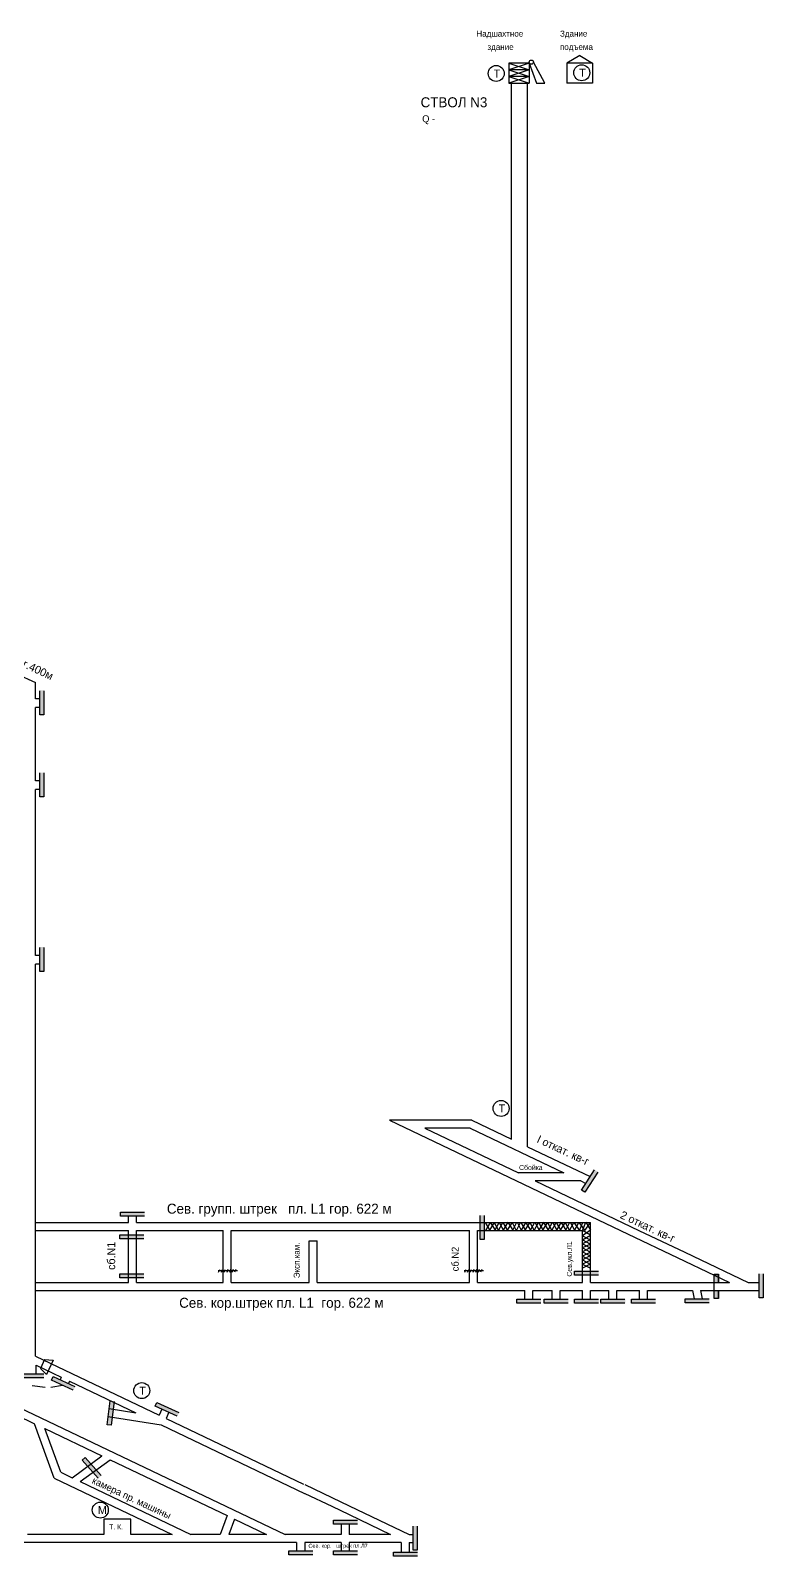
# Model space of a CAD drawing. Header units: millimetres. Extents: x -1214 to 307, y -485 to 466.
# Drawn here: x -59 to 307, y -441 to 322 of the extents above; entities that cross this region are included whole.
import ezdxf

# ---------------------------------------------------------------- set-up
doc = ezdxf.new("R2010")
doc.units = ezdxf.units.MM
for name, color, linetype in [('Двери', 7, 'Continuous'), ('Перемычки', 7, 'Continuous'), ('Телефоны', 7, 'Continuous')]:
    doc.layers.add(name, color=color, linetype=linetype)

msp = doc.modelspace()

# ---------------------------------------------------------------- hatches: boundary and pattern name
at = {"layer": 'Двери'}
h = msp.add_hatch(color=256, dxfattribs=at)
h.paths.add_polyline_path([(284.72, -303.69), (284.72, -299.59), (282.52, -299.59), (282.52, -303.69), (282.62, -303.69), (282.62, -299.69), (284.62, -299.69), (284.62, -303.69)])
h.paths.add_polyline_path([(282.62, -307.69), (282.62, -303.69), (282.52, -303.69), (282.52, -307.69)])
h.paths.add_polyline_path([(284.72, -311.79), (284.72, -307.69), (284.62, -307.69), (284.62, -311.69), (282.62, -311.69), (282.62, -307.69), (282.52, -307.69), (282.52, -311.79)])
h = msp.add_hatch(color=3, dxfattribs=at)
h.paths.add_polyline_path([(284.62, -299.69), (282.62, -299.69), (282.62, -303.69), (284.62, -303.69)])
h.paths.add_polyline_path([(282.62, -311.69), (284.62, -311.69), (284.62, -307.69), (282.62, -307.69)])
at = {"layer": 'Перемычки'}
h = msp.add_hatch(color=256, dxfattribs=at)
h.paths.add_polyline_path([(-52.55, -19.98), (-52.55, -15.88), (-52.65, -15.88), (-52.65, -19.88), (-54.65, -19.88), (-54.65, -15.88), (-54.75, -15.88), (-54.75, -19.98)])
h.paths.add_polyline_path([(-52.65, -15.88), (-52.55, -15.88), (-52.55, -7.78), (-54.75, -7.78), (-54.75, -15.88), (-54.65, -15.88), (-54.65, -7.88), (-52.65, -7.88)])
h = msp.add_hatch(color=3, dxfattribs=at)
h.paths.add_polyline_path([(-54.65, -19.88), (-52.65, -19.88), (-52.65, -15.88), (-54.65, -15.88)])
h.paths.add_polyline_path([(-52.65, -11.88), (-54.65, -11.88), (-54.65, -15.88), (-52.65, -15.88)])
h.paths.add_polyline_path([(-52.65, -11.88), (-52.65, -7.88), (-54.65, -7.88), (-54.65, -11.88)])
h = msp.add_hatch(color=256, dxfattribs=at)
h.paths.add_polyline_path([(-52.55, -61.06), (-52.55, -56.96), (-52.65, -56.96), (-52.65, -60.96), (-54.65, -60.96), (-54.65, -56.96), (-54.75, -56.96), (-54.75, -61.06)])
h.paths.add_polyline_path([(-52.65, -56.96), (-52.55, -56.96), (-52.55, -48.86), (-54.75, -48.86), (-54.75, -56.96), (-54.65, -56.96), (-54.65, -48.96), (-52.65, -48.96)])
h = msp.add_hatch(color=3, dxfattribs=at)
h.paths.add_polyline_path([(-54.65, -60.96), (-52.65, -60.96), (-52.65, -56.96), (-54.65, -56.96)])
h.paths.add_polyline_path([(-52.65, -52.96), (-54.65, -52.96), (-54.65, -56.96), (-52.65, -56.96)])
h.paths.add_polyline_path([(-52.65, -52.96), (-52.65, -48.96), (-54.65, -48.96), (-54.65, -52.96)])
h = msp.add_hatch(color=256, dxfattribs=at)
h.paths.add_polyline_path([(-52.55, -148.28), (-52.55, -144.18), (-52.65, -144.18), (-52.65, -148.18), (-54.65, -148.18), (-54.65, -144.18), (-54.75, -144.18), (-54.75, -148.28)])
h.paths.add_polyline_path([(-52.65, -144.18), (-52.55, -144.18), (-52.55, -136.08), (-54.75, -136.08), (-54.75, -144.18), (-54.65, -144.18), (-54.65, -136.18), (-52.65, -136.18)])
h = msp.add_hatch(color=3, dxfattribs=at)
h.paths.add_polyline_path([(-54.65, -148.18), (-52.65, -148.18), (-52.65, -144.18), (-54.65, -144.18)])
h.paths.add_polyline_path([(-52.65, -140.18), (-54.65, -140.18), (-54.65, -144.18), (-52.65, -144.18)])
h.paths.add_polyline_path([(-52.65, -140.18), (-52.65, -136.18), (-54.65, -136.18), (-54.65, -140.18)])
h = msp.add_hatch(color=256, dxfattribs=at)
h.paths.add_polyline_path([(217.95, -258.74), (220.17, -255.29), (220.08, -255.23), (217.92, -258.6), (216.24, -257.52), (218.4, -254.15), (218.31, -254.1), (216.1, -257.55)])
h.paths.add_polyline_path([(220.08, -255.23), (220.17, -255.29), (224.53, -248.47), (222.68, -247.28), (218.31, -254.1), (218.4, -254.15), (222.71, -247.42), (224.4, -248.5)])
h = msp.add_hatch(color=3, dxfattribs=at)
h.paths.add_polyline_path([(216.24, -257.52), (217.92, -258.6), (220.08, -255.23), (218.4, -254.15)])
h.paths.add_polyline_path([(222.24, -251.86), (220.55, -250.79), (218.4, -254.15), (220.08, -255.23)])
h.paths.add_polyline_path([(222.24, -251.86), (224.4, -248.5), (222.71, -247.42), (220.55, -250.79)])
h = msp.add_hatch(color=256, dxfattribs=at)
h.paths.add_polyline_path([(-14.39, -270.72), (-10.29, -270.73), (-10.29, -270.63), (-14.29, -270.62), (-14.29, -268.62), (-10.29, -268.63), (-10.29, -268.53), (-14.39, -268.52)])
h.paths.add_polyline_path([(-10.29, -270.63), (-10.29, -270.73), (-2.19, -270.74), (-2.19, -268.54), (-10.29, -268.53), (-10.29, -268.63), (-2.29, -268.64), (-2.29, -270.64)])
h = msp.add_hatch(color=3, dxfattribs=at)
h.paths.add_polyline_path([(-14.29, -268.62), (-14.29, -270.62), (-10.29, -270.63), (-10.29, -268.63)])
h.paths.add_polyline_path([(-6.29, -270.63), (-6.29, -268.63), (-10.29, -268.63), (-10.29, -270.63)])
h.paths.add_polyline_path([(-6.29, -270.63), (-2.29, -270.64), (-2.29, -268.64), (-6.29, -268.63)])
h = msp.add_hatch(color=256, dxfattribs=at)
h.paths.add_polyline_path([(167.69, -282.32), (167.69, -278.22), (167.59, -278.22), (167.59, -282.22), (165.59, -282.22), (165.59, -278.22), (165.49, -278.22), (165.49, -282.32)])
h.paths.add_polyline_path([(167.59, -278.22), (167.69, -278.22), (167.69, -270.12), (165.49, -270.12), (165.49, -278.22), (165.59, -278.22), (165.59, -270.22), (167.59, -270.22)])
h = msp.add_hatch(color=3, dxfattribs=at)
h.paths.add_polyline_path([(165.59, -282.22), (167.59, -282.22), (167.59, -278.22), (165.59, -278.22)])
h.paths.add_polyline_path([(167.59, -274.22), (165.59, -274.22), (165.59, -278.22), (167.59, -278.22)])
h.paths.add_polyline_path([(167.59, -274.22), (167.59, -270.22), (165.59, -270.22), (165.59, -274.22)])
h = msp.add_hatch(color=256, dxfattribs=at)
h.paths.add_polyline_path([(-14.66, -282.05), (-10.56, -282.05), (-10.56, -281.95), (-14.56, -281.95), (-14.56, -279.95), (-10.56, -279.95), (-10.56, -279.85), (-14.66, -279.85)])
h.paths.add_polyline_path([(-10.56, -281.95), (-10.56, -282.05), (-2.46, -282.05), (-2.46, -279.85), (-10.56, -279.85), (-10.56, -279.95), (-2.56, -279.95), (-2.56, -281.95)])
h = msp.add_hatch(color=3, dxfattribs=at)
h.paths.add_polyline_path([(-14.56, -279.95), (-14.56, -281.95), (-10.56, -281.95), (-10.56, -279.95)])
h.paths.add_polyline_path([(-6.56, -281.95), (-6.56, -279.95), (-10.56, -279.95), (-10.56, -281.95)])
h.paths.add_polyline_path([(-6.56, -281.95), (-2.56, -281.95), (-2.56, -279.95), (-6.56, -279.95)])
h = msp.add_hatch(color=256, dxfattribs=at)
h.paths.add_polyline_path([(-14.66, -301.43), (-10.56, -301.43), (-10.56, -301.33), (-14.56, -301.33), (-14.56, -299.33), (-10.56, -299.33), (-10.56, -299.23), (-14.66, -299.23)])
h.paths.add_polyline_path([(-10.56, -301.33), (-10.56, -301.43), (-2.46, -301.43), (-2.46, -299.23), (-10.56, -299.23), (-10.56, -299.33), (-2.56, -299.33), (-2.56, -301.33)])
h = msp.add_hatch(color=3, dxfattribs=at)
h.paths.add_polyline_path([(-14.56, -299.33), (-14.56, -301.33), (-10.56, -301.33), (-10.56, -299.33)])
h.paths.add_polyline_path([(-6.56, -301.33), (-6.56, -299.33), (-10.56, -299.33), (-10.56, -301.33)])
h.paths.add_polyline_path([(-6.56, -301.33), (-2.56, -301.33), (-2.56, -299.33), (-6.56, -299.33)])
h = msp.add_hatch(color=256, dxfattribs=at)
h.paths.add_polyline_path([(212.65, -300.1), (216.75, -300.1), (216.75, -300), (212.75, -300), (212.75, -298), (216.75, -298), (216.75, -297.9), (212.65, -297.9)])
h.paths.add_polyline_path([(216.75, -300), (216.75, -300.1), (224.85, -300.1), (224.85, -297.9), (216.75, -297.9), (216.75, -298), (224.75, -298), (224.75, -300)])
h = msp.add_hatch(color=3, dxfattribs=at)
h.paths.add_polyline_path([(212.75, -298), (212.75, -300), (216.75, -300), (216.75, -298)])
h.paths.add_polyline_path([(220.75, -300), (220.75, -298), (216.75, -298), (216.75, -300)])
h.paths.add_polyline_path([(220.75, -300), (224.75, -300), (224.75, -298), (220.75, -298)])
h = msp.add_hatch(color=256, dxfattribs=at)
h.paths.add_polyline_path([(307.26, -311.56), (307.26, -307.46), (307.16, -307.46), (307.16, -311.46), (305.16, -311.46), (305.16, -307.46), (305.06, -307.46), (305.06, -311.56)])
h.paths.add_polyline_path([(307.16, -307.46), (307.26, -307.46), (307.26, -299.36), (305.06, -299.36), (305.06, -307.46), (305.16, -307.46), (305.16, -299.46), (307.16, -299.46)])
h = msp.add_hatch(color=3, dxfattribs=at)
h.paths.add_polyline_path([(305.16, -311.46), (307.16, -311.46), (307.16, -307.46), (305.16, -307.46)])
h.paths.add_polyline_path([(307.16, -303.46), (305.16, -303.46), (305.16, -307.46), (307.16, -307.46)])
h.paths.add_polyline_path([(307.16, -303.46), (307.16, -299.46), (305.16, -299.46), (305.16, -303.46)])
h = msp.add_hatch(color=256, dxfattribs=at)
h.paths.add_polyline_path([(183.86, -314.2), (187.96, -314.2), (187.96, -314.1), (183.96, -314.1), (183.96, -312.1), (187.96, -312.1), (187.96, -312), (183.86, -312)])
h.paths.add_polyline_path([(187.96, -314.1), (187.96, -314.2), (196.06, -314.2), (196.06, -312), (187.96, -312), (187.96, -312.1), (195.96, -312.1), (195.96, -314.1)])
h = msp.add_hatch(color=3, dxfattribs=at)
h.paths.add_polyline_path([(183.96, -312.1), (183.96, -314.1), (187.96, -314.1), (187.96, -312.1)])
h.paths.add_polyline_path([(191.96, -314.1), (191.96, -312.1), (187.96, -312.1), (187.96, -314.1)])
h.paths.add_polyline_path([(191.96, -314.1), (195.96, -314.1), (195.96, -312.1), (191.96, -312.1)])
h = msp.add_hatch(color=256, dxfattribs=at)
h.paths.add_polyline_path([(197.55, -314.2), (201.65, -314.2), (201.65, -314.1), (197.65, -314.1), (197.65, -312.1), (201.65, -312.1), (201.65, -312), (197.55, -312)])
h.paths.add_polyline_path([(201.65, -314.1), (201.65, -314.2), (209.75, -314.2), (209.75, -312), (201.65, -312), (201.65, -312.1), (209.65, -312.1), (209.65, -314.1)])
h = msp.add_hatch(color=3, dxfattribs=at)
h.paths.add_polyline_path([(197.65, -312.1), (197.65, -314.1), (201.65, -314.1), (201.65, -312.1)])
h.paths.add_polyline_path([(205.65, -314.1), (205.65, -312.1), (201.65, -312.1), (201.65, -314.1)])
h.paths.add_polyline_path([(205.65, -314.1), (209.65, -314.1), (209.65, -312.1), (205.65, -312.1)])
h = msp.add_hatch(color=256, dxfattribs=at)
h.paths.add_polyline_path([(212.65, -314.2), (216.75, -314.2), (216.75, -314.1), (212.75, -314.1), (212.75, -312.1), (216.75, -312.1), (216.75, -312), (212.65, -312)])
h.paths.add_polyline_path([(216.75, -314.1), (216.75, -314.2), (224.85, -314.2), (224.85, -312), (216.75, -312), (216.75, -312.1), (224.75, -312.1), (224.75, -314.1)])
h = msp.add_hatch(color=3, dxfattribs=at)
h.paths.add_polyline_path([(212.75, -312.1), (212.75, -314.1), (216.75, -314.1), (216.75, -312.1)])
h.paths.add_polyline_path([(220.75, -314.1), (220.75, -312.1), (216.75, -312.1), (216.75, -314.1)])
h.paths.add_polyline_path([(220.75, -314.1), (224.75, -314.1), (224.75, -312.1), (220.75, -312.1)])
h = msp.add_hatch(color=256, dxfattribs=at)
h.paths.add_polyline_path([(225.91, -314.2), (230.01, -314.2), (230.01, -314.1), (226.01, -314.1), (226.01, -312.1), (230.01, -312.1), (230.01, -312), (225.91, -312)])
h.paths.add_polyline_path([(230.01, -314.1), (230.01, -314.2), (238.11, -314.2), (238.11, -312), (230.01, -312), (230.01, -312.1), (238.01, -312.1), (238.01, -314.1)])
h = msp.add_hatch(color=3, dxfattribs=at)
h.paths.add_polyline_path([(226.01, -312.1), (226.01, -314.1), (230.01, -314.1), (230.01, -312.1)])
h.paths.add_polyline_path([(234.01, -314.1), (234.01, -312.1), (230.01, -312.1), (230.01, -314.1)])
h.paths.add_polyline_path([(234.01, -314.1), (238.01, -314.1), (238.01, -312.1), (234.01, -312.1)])
h = msp.add_hatch(color=256, dxfattribs=at)
h.paths.add_polyline_path([(241.13, -314.2), (245.23, -314.2), (245.23, -314.1), (241.23, -314.1), (241.23, -312.1), (245.23, -312.1), (245.23, -312), (241.13, -312)])
h.paths.add_polyline_path([(245.23, -314.1), (245.23, -314.2), (253.33, -314.2), (253.33, -312), (245.23, -312), (245.23, -312.1), (253.23, -312.1), (253.23, -314.1)])
h = msp.add_hatch(color=3, dxfattribs=at)
h.paths.add_polyline_path([(241.23, -312.1), (241.23, -314.1), (245.23, -314.1), (245.23, -312.1)])
h.paths.add_polyline_path([(249.23, -314.1), (249.23, -312.1), (245.23, -312.1), (245.23, -314.1)])
h.paths.add_polyline_path([(249.23, -314.1), (253.23, -314.1), (253.23, -312.1), (249.23, -312.1)])
h = msp.add_hatch(color=256, dxfattribs=at)
h.paths.add_polyline_path([(267.96, -314.03), (272.06, -314.03), (272.06, -313.93), (268.06, -313.93), (268.06, -311.93), (272.06, -311.93), (272.06, -311.83), (267.96, -311.83)])
h.paths.add_polyline_path([(272.06, -313.93), (272.06, -314.03), (280.16, -314.03), (280.16, -311.83), (272.06, -311.83), (272.06, -311.93), (280.06, -311.93), (280.06, -313.93)])
h = msp.add_hatch(color=3, dxfattribs=at)
h.paths.add_polyline_path([(268.06, -311.93), (268.06, -313.93), (272.06, -313.93), (272.06, -311.93)])
h.paths.add_polyline_path([(276.06, -313.93), (276.06, -311.93), (272.06, -311.93), (272.06, -313.93)])
h.paths.add_polyline_path([(276.06, -313.93), (280.06, -313.93), (280.06, -311.93), (276.06, -311.93)])
h = msp.add_hatch(color=256, dxfattribs=at)
h.paths.add_polyline_path([(-64.63, -351.47), (-60.53, -351.47), (-60.53, -351.37), (-64.53, -351.37), (-64.53, -349.37), (-60.53, -349.37), (-60.53, -349.27), (-64.63, -349.27)])
h.paths.add_polyline_path([(-60.53, -351.37), (-60.53, -351.47), (-52.43, -351.47), (-52.43, -349.27), (-60.53, -349.27), (-60.53, -349.37), (-52.53, -349.37), (-52.53, -351.37)])
h = msp.add_hatch(color=3, dxfattribs=at)
h.paths.add_polyline_path([(-64.53, -349.37), (-64.53, -351.37), (-60.53, -351.37), (-60.53, -349.37)])
h.paths.add_polyline_path([(-56.53, -351.37), (-56.53, -349.37), (-60.53, -349.37), (-60.53, -351.37)])
h.paths.add_polyline_path([(-56.53, -351.37), (-52.53, -351.37), (-52.53, -349.37), (-56.53, -349.37)])
h = msp.add_hatch(color=256, dxfattribs=at)
h.paths.add_polyline_path([(-48.88, -352.52), (-45.17, -354.27), (-45.13, -354.18), (-48.75, -352.48), (-47.9, -350.67), (-44.28, -352.37), (-44.24, -352.28), (-47.94, -350.53)])
h.paths.add_polyline_path([(-45.13, -354.18), (-45.17, -354.27), (-37.85, -357.72), (-36.91, -355.73), (-44.24, -352.28), (-44.28, -352.37), (-37.04, -355.78), (-37.89, -357.59)])
h = msp.add_hatch(color=3, dxfattribs=at)
h.paths.add_polyline_path([(-47.9, -350.67), (-48.75, -352.48), (-45.13, -354.18), (-44.28, -352.37)])
h.paths.add_polyline_path([(-41.51, -355.89), (-40.66, -354.08), (-44.28, -352.37), (-45.13, -354.18)])
h.paths.add_polyline_path([(-41.51, -355.89), (-37.89, -357.59), (-37.04, -355.78), (-40.66, -354.08)])
h = msp.add_hatch(color=256, dxfattribs=at)
h.paths.add_polyline_path([(-18.83, -375.19), (-18.31, -371.12), (-18.41, -371.11), (-18.92, -375.07), (-20.9, -374.82), (-20.4, -370.85), (-20.5, -370.84), (-21.02, -374.91)])
h.paths.add_polyline_path([(-18.41, -371.11), (-18.31, -371.12), (-17.29, -363.09), (-19.47, -362.81), (-20.5, -370.84), (-20.4, -370.85), (-19.38, -362.92), (-17.4, -363.17)])
h = msp.add_hatch(color=3, dxfattribs=at)
h.paths.add_polyline_path([(-20.9, -374.82), (-18.92, -375.07), (-18.41, -371.11), (-20.4, -370.85)])
h.paths.add_polyline_path([(-17.91, -367.14), (-19.89, -366.89), (-20.4, -370.85), (-18.41, -371.11)])
h.paths.add_polyline_path([(-17.91, -367.14), (-17.4, -363.17), (-19.38, -362.92), (-19.89, -366.89)])
h = msp.add_hatch(color=256, dxfattribs=at)
h.paths.add_polyline_path([(3.03, -365.59), (6.76, -367.28), (6.8, -367.19), (3.16, -365.54), (3.98, -363.72), (7.63, -365.37), (7.67, -365.27), (3.93, -363.59)])
h.paths.add_polyline_path([(6.8, -367.19), (6.76, -367.28), (14.14, -370.62), (15.05, -368.61), (7.67, -365.27), (7.63, -365.37), (14.92, -368.66), (14.09, -370.48)])
h = msp.add_hatch(color=3, dxfattribs=at)
h.paths.add_polyline_path([(3.98, -363.72), (3.16, -365.54), (6.8, -367.19), (7.63, -365.37)])
h.paths.add_polyline_path([(10.45, -368.84), (11.27, -367.01), (7.63, -365.37), (6.8, -367.19)])
h.paths.add_polyline_path([(10.45, -368.84), (14.09, -370.48), (14.92, -368.66), (11.27, -367.01)])
h = msp.add_hatch(color=256, dxfattribs=at)
h.paths.add_polyline_path([(-33.49, -392.53), (-30.78, -395.61), (-30.71, -395.54), (-33.35, -392.54), (-31.85, -391.22), (-29.2, -394.22), (-29.13, -394.15), (-31.84, -391.08)])
h.paths.add_polyline_path([(-30.71, -395.54), (-30.78, -395.61), (-25.43, -401.69), (-23.78, -400.23), (-29.13, -394.15), (-29.2, -394.22), (-23.92, -400.22), (-25.42, -401.55)])
h = msp.add_hatch(color=3, dxfattribs=at)
h.paths.add_polyline_path([(-31.85, -391.22), (-33.35, -392.54), (-30.71, -395.54), (-29.2, -394.22)])
h.paths.add_polyline_path([(-28.06, -398.54), (-26.56, -397.22), (-29.2, -394.22), (-30.71, -395.54)])
h.paths.add_polyline_path([(-28.06, -398.54), (-25.42, -401.55), (-23.92, -400.22), (-26.56, -397.22)])
h = msp.add_hatch(color=256, dxfattribs=at)
h.paths.add_polyline_path([(92.08, -424.64), (96.18, -424.65), (96.18, -424.55), (92.18, -424.54), (92.18, -422.54), (96.18, -422.55), (96.18, -422.45), (92.08, -422.44)])
h.paths.add_polyline_path([(96.18, -424.55), (96.18, -424.65), (104.28, -424.66), (104.28, -422.46), (96.18, -422.45), (96.18, -422.55), (104.18, -422.56), (104.18, -424.56)])
h = msp.add_hatch(color=3, dxfattribs=at)
h.paths.add_polyline_path([(92.18, -422.54), (92.18, -424.54), (96.18, -424.55), (96.18, -422.55)])
h.paths.add_polyline_path([(100.18, -424.55), (100.18, -422.55), (96.18, -422.55), (96.18, -424.55)])
h.paths.add_polyline_path([(100.18, -424.55), (104.18, -424.56), (104.18, -422.56), (100.18, -422.55)])
h = msp.add_hatch(color=256, dxfattribs=at)
h.paths.add_polyline_path([(134.15, -437.68), (134.15, -433.58), (134.05, -433.58), (134.05, -437.58), (132.05, -437.58), (132.05, -433.58), (131.95, -433.58), (131.95, -437.68)])
h.paths.add_polyline_path([(134.05, -433.58), (134.15, -433.58), (134.15, -425.48), (131.95, -425.48), (131.95, -433.58), (132.05, -433.58), (132.05, -425.58), (134.05, -425.58)])
h = msp.add_hatch(color=3, dxfattribs=at)
h.paths.add_polyline_path([(132.05, -437.58), (134.05, -437.58), (134.05, -433.58), (132.05, -433.58)])
h.paths.add_polyline_path([(134.05, -429.58), (132.05, -429.58), (132.05, -433.58), (134.05, -433.58)])
h.paths.add_polyline_path([(134.05, -429.58), (134.05, -425.58), (132.05, -425.58), (132.05, -429.58)])
h = msp.add_hatch(color=256, dxfattribs=at)
h.paths.add_polyline_path([(69.77, -439.96), (73.87, -439.96), (73.87, -439.86), (69.87, -439.86), (69.87, -437.86), (73.87, -437.86), (73.87, -437.76), (69.77, -437.76)])
h.paths.add_polyline_path([(73.87, -439.86), (73.87, -439.96), (81.97, -439.97), (81.97, -437.77), (73.87, -437.76), (73.87, -437.86), (81.87, -437.87), (81.87, -439.87)])
h = msp.add_hatch(color=3, dxfattribs=at)
h.paths.add_polyline_path([(69.87, -437.86), (69.87, -439.86), (73.87, -439.86), (73.87, -437.86)])
h.paths.add_polyline_path([(77.87, -439.87), (77.87, -437.87), (73.87, -437.86), (73.87, -439.86)])
h.paths.add_polyline_path([(77.87, -439.87), (81.87, -439.87), (81.87, -437.87), (77.87, -437.87)])
h = msp.add_hatch(color=256, dxfattribs=at)
h.paths.add_polyline_path([(92.08, -439.96), (96.18, -439.96), (96.18, -439.86), (92.18, -439.86), (92.18, -437.86), (96.18, -437.86), (96.18, -437.76), (92.08, -437.76)])
h.paths.add_polyline_path([(96.18, -439.86), (96.18, -439.96), (104.28, -439.97), (104.28, -437.77), (96.18, -437.76), (96.18, -437.86), (104.18, -437.87), (104.18, -439.87)])
h = msp.add_hatch(color=3, dxfattribs=at)
h.paths.add_polyline_path([(92.18, -437.86), (92.18, -439.86), (96.18, -439.86), (96.18, -437.86)])
h.paths.add_polyline_path([(100.18, -439.87), (100.18, -437.87), (96.18, -437.86), (96.18, -439.86)])
h.paths.add_polyline_path([(100.18, -439.87), (104.18, -439.87), (104.18, -437.87), (100.18, -437.87)])
h = msp.add_hatch(color=256, dxfattribs=at)
h.paths.add_polyline_path([(122.08, -440.66), (126.18, -440.67), (126.18, -440.57), (122.18, -440.56), (122.18, -438.56), (126.18, -438.57), (126.18, -438.47), (122.08, -438.46)])
h.paths.add_polyline_path([(126.18, -440.57), (126.18, -440.67), (134.28, -440.68), (134.28, -438.48), (126.18, -438.47), (126.18, -438.57), (134.18, -438.58), (134.18, -440.58)])
h = msp.add_hatch(color=3, dxfattribs=at)
h.paths.add_polyline_path([(122.18, -438.56), (122.18, -440.56), (126.18, -440.57), (126.18, -438.57)])
h.paths.add_polyline_path([(130.18, -440.57), (130.18, -438.57), (126.18, -438.57), (126.18, -440.57)])
h.paths.add_polyline_path([(130.18, -440.57), (134.18, -440.58), (134.18, -438.58), (130.18, -438.57)])

# ---------------------------------------------------------------- linework, layer by layer
for p, q in [((190.16, 305.82), (179.9, 302.49)), ((179.9, 305.82), (190.16, 302.49)), ((190.16, 305.82), (179.9, 305.82)), ((179.9, 305.82), (179.9, 295.82)), ((190.16, 305.82), (193.71, 295.81)), ((190.16, 305.82), (190.16, 295.82)), ((197.88, 295.81), (192.19, 306.31)), ((215.38, 309.59), (208.88, 305.82)), ((221.73, 305.82), (208.88, 305.82)), ((208.88, 305.82), (208.88, 295.82)), ((215.38, 309.59), (221.73, 305.82)), ((221.73, 305.82), (221.73, 295.82)), ((179.9, 302.49), (190.16, 299.15)), ((190.16, 302.49), (179.9, 299.15)), ((190.16, 302.49), (179.9, 302.49)), ((190.16, 299.15), (179.9, 295.82)), ((179.9, 299.15), (190.16, 295.82)), ((190.16, 299.15), (179.9, 299.15)), ((179.9, 295.82), (190.16, 295.82)), ((179.9, 295.82), (179.9, 295.82)), ((181.33, -89.11), (181.33, 295.82)), ((189.33, -89.11), (189.33, 295.82)), ((193.71, 295.81), (197.88, 295.81)), ((221.73, 295.82), (208.88, 295.82)), ((208.88, 295.82), (208.88, 295.82)), ((-102.13, 16.89), (-56.81, -3.79)), ((-56.81, -11.94), (-56.81, -3.79)), ((-54.65, -11.94), (-56.81, -11.94)), ((-54.65, -16.21), (-56.81, -16.21)), ((-56.81, -53.02), (-56.81, -16.21)), ((-54.65, -53.02), (-56.81, -53.02)), ((-56.81, -71.98), (-56.81, -57.29)), ((-54.65, -57.29), (-56.81, -57.29)), ((-56.81, -140.24), (-56.81, -71.98)), ((181.33, -232.06), (181.33, -89.11)), ((189.33, -235.88), (189.33, -89.11)), ((-54.65, -140.24), (-56.81, -140.24)), ((-56.81, -340.5), (-56.81, -144.51)), ((-54.65, -144.51), (-56.81, -144.51)), ((120.19, -222.59), (235.71, -277.69)), ((161.48, -222.59), (120.19, -222.59)), ((137.87, -226.59), (184.76, -248.96)), ((160.57, -226.59), (137.87, -226.59)), ((160.57, -226.59), (207.46, -248.96)), ((161.48, -222.59), (181.33, -232.06)), ((189.33, -235.88), (220.56, -250.77)), ((192.36, -241.76), (207.46, -248.96)), ((207.46, -248.96), (184.76, -248.96)), ((215.85, -252.96), (193.15, -252.96)), ((193.15, -252.96), (245, -277.69)), ((215.85, -252.96), (218.39, -254.17)), ((-56.81, -273.69), (-10.26, -273.69)), ((-10.26, -273.69), (-10.26, -270.63)), ((-6.26, -273.69), (-6.26, -270.63)), ((-6.26, -273.69), (220.75, -273.69)), ((168.11, -273.69), (170.48, -277.69)), ((168.44, -277.65), (170.81, -273.66)), ((170.36, -277.5), (172.71, -273.79)), ((170.69, -273.85), (173.04, -277.55)), ((172.66, -273.69), (174.75, -277.69)), ((172.98, -277.66), (175.08, -273.66)), ((174.83, -277.69), (176.96, -273.7)), ((175.16, -273.66), (177.29, -277.65)), ((176.98, -273.72), (179.34, -277.71)), ((177.3, -277.63), (179.67, -273.64)), ((179.23, -277.52), (181.58, -273.82)), ((179.56, -273.83), (181.9, -277.54)), ((181.52, -273.71), (183.61, -277.71)), ((181.85, -277.64), (183.94, -273.64)), ((183.7, -277.71), (185.82, -273.73)), ((184.03, -273.64), (186.15, -277.63)), ((185.88, -273.74), (188.24, -277.73)), ((186.21, -277.63), (188.57, -273.63)), ((188.13, -277.54), (190.48, -273.84)), ((188.46, -273.82), (190.81, -277.53)), ((190.42, -273.73), (192.52, -277.73)), ((190.75, -277.63), (192.85, -273.64)), ((192.6, -277.73), (194.73, -273.75)), ((192.93, -273.64), (195.05, -277.62)), ((194.74, -273.76), (197.11, -277.76)), ((195.07, -277.61), (197.44, -273.61)), ((196.99, -277.57), (199.34, -273.86)), ((197.32, -273.8), (199.67, -277.51)), ((199.29, -273.76), (201.38, -277.76)), ((199.61, -277.61), (201.71, -273.62)), ((201.46, -277.76), (203.59, -273.77)), ((201.79, -273.62), (203.92, -277.6)), ((203.54, -273.78), (205.9, -277.77)), ((203.87, -277.6), (206.23, -273.6)), ((205.79, -277.58), (208.14, -273.88)), ((206.12, -273.8), (208.47, -277.5)), ((208.08, -273.77), (210.18, -277.77)), ((208.41, -277.61), (210.51, -273.61)), ((210.26, -277.77), (212.39, -273.79)), ((210.59, -273.61), (212.71, -277.59)), ((212.38, -273.79), (215.26, -277.69)), ((212.74, -277.65), (214.98, -273.73)), ((214.98, -273.73), (217.91, -277.73)), ((215.26, -277.69), (216.92, -273.72)), ((216.75, -277.69), (218.43, -273.64)), ((217.91, -277.73), (220.75, -273.69)), ((218.43, -273.64), (220.75, -277.52)), ((220.75, -303.69), (220.75, -273.69)), ((-56.81, -277.69), (-10.26, -277.69)), ((-10.27, -303.69), (-10.26, -277.69)), ((-6.27, -303.69), (-6.26, -277.69)), ((-6.27, -277.69), (-1.18, -277.69)), ((-6.26, -277.69), (14.58, -277.69)), ((-1.18, -277.69), (10.58, -277.69)), ((14.58, -277.69), (37.15, -277.69)), ((37.15, -303.69), (37.15, -277.69)), ((41.15, -277.69), (160.25, -277.69)), ((41.15, -303.69), (41.15, -277.69)), ((160.25, -303.69), (160.25, -277.69)), ((164.25, -303.69), (164.25, -277.69)), ((164.25, -277.69), (216.75, -277.69)), ((220.75, -277.52), (216.75, -280.31)), ((216.75, -303.69), (216.75, -277.69)), ((220.76, -280.11), (216.75, -277.69)), ((216.75, -280.31), (220.67, -282.38)), ((216.79, -282.41), (220.76, -280.11)), ((235.71, -277.69), (267.9, -293.04)), ((245, -277.69), (267.9, -288.61)), ((80.08, -303.69), (80.08, -282.84)), ((80.08, -282.84), (84.08, -282.84)), ((84.08, -303.69), (84.08, -282.84)), ((220.67, -282.38), (216.75, -284.36)), ((216.75, -284.36), (220.67, -286.42)), ((220.67, -286.42), (216.75, -288.4)), ((216.75, -288.4), (220.67, -290.47)), ((216.79, -282.41), (220.71, -284.48)), ((220.71, -284.48), (216.79, -286.46)), ((216.79, -286.46), (220.71, -288.52)), ((220.71, -288.52), (216.79, -290.5)), ((267.9, -288.61), (299.52, -303.69)), ((35.25, -297.34), (34.64, -298.73)), ((36.64, -297.34), (36.03, -298.73)), ((37.98, -297.36), (37.37, -298.75)), ((39.45, -297.29), (38.84, -298.68)), ((40.79, -297.3), (40.19, -298.7)), ((42.07, -297.26), (41.46, -298.66)), ((43.35, -297.19), (42.74, -298.59)), ((158.3, -297.34), (157.69, -298.73)), ((159.69, -297.34), (159.08, -298.73)), ((161.03, -297.36), (160.42, -298.75)), ((162.5, -297.29), (161.89, -298.68)), ((163.84, -297.3), (163.23, -298.7)), ((165.12, -297.26), (164.51, -298.66)), ((166.39, -297.19), (165.79, -298.59)), ((220.67, -290.47), (216.75, -292.45)), ((216.75, -292.45), (220.67, -294.51)), ((220.67, -294.51), (216.75, -296.49)), ((216.79, -290.5), (220.71, -292.57)), ((220.71, -292.57), (216.79, -294.55)), ((216.79, -294.55), (220.71, -296.61)), ((267.9, -293.04), (290.23, -303.69)), ((-56.81, -303.69), (-10.27, -303.69)), ((-6.27, -303.69), (10.58, -303.69)), ((-6.27, -303.69), (14.58, -303.69)), ((14.58, -303.69), (37.15, -303.69)), ((44.17, -297.88), (34.53, -297.88)), ((41.15, -303.69), (80.08, -303.69)), ((84.08, -303.69), (160.25, -303.69)), ((167.22, -297.88), (157.58, -297.88)), ((164.25, -303.69), (216.75, -303.69)), ((220.75, -303.69), (256.32, -303.69)), ((256.32, -303.69), (267.9, -303.69)), ((267.9, -303.69), (290.23, -303.69)), ((289.16, -303.69), (290.23, -303.69)), ((299.52, -303.69), (305.16, -303.69)), ((-56.81, -307.69), (14.58, -307.69)), ((14.58, -307.69), (41.15, -307.69)), ((41.15, -307.69), (180.33, -307.69)), ((180.33, -307.69), (187.96, -307.69)), ((187.96, -312.1), (187.96, -307.69)), ((191.96, -312.1), (191.96, -307.69)), ((191.96, -307.69), (201.65, -307.69)), ((201.65, -312.1), (201.65, -307.69)), ((205.65, -312.1), (205.65, -307.69)), ((205.65, -307.69), (216.75, -307.69)), ((216.75, -312.1), (216.75, -307.69)), ((220.75, -312.1), (220.75, -307.69)), ((220.75, -307.69), (230.01, -307.69)), ((230.01, -312.1), (230.01, -307.69)), ((234.01, -312.1), (234.01, -307.69)), ((234.01, -307.69), (245.21, -307.69)), ((245.21, -312.1), (245.21, -307.69)), ((249.21, -312.1), (249.21, -307.69)), ((249.21, -307.69), (255.92, -307.69)), ((253.03, -307.69), (267.9, -307.69)), ((267.9, -307.69), (269.89, -307.69)), ((269.89, -307.69), (271.71, -307.69)), ((271.71, -307.69), (272.54, -311.93)), ((275.78, -307.69), (276.62, -311.93)), ((275.78, -307.69), (283.78, -307.69)), ((283.78, -307.69), (305.16, -307.69)), ((-56.81, -340.5), (5.05, -370)), ((-56.49, -349.37), (-56.49, -345.08)), ((-56.49, -345.08), (-43.87, -351.1)), ((-58.4, -355.19), (-51.88, -356.01)), ((-49.02, -356.01), (-43.32, -355.03)), ((-43.87, -351.1), (-44.44, -352.3)), ((-39.77, -353.05), (-40.33, -354.23)), ((-39.77, -353.05), (-6.65, -368.85)), ((-72.61, -362.53), (68.06, -429.62)), ((-66.41, -369.92), (-57.19, -374.32)), ((-20.38, -370.74), (6.01, -374.89)), ((-19.87, -366.77), (-6.65, -368.85)), ((6.47, -367.04), (5.05, -370)), ((9.95, -368.61), (8.5, -371.64)), ((8.5, -371.64), (77.26, -404.54)), ((-47.34, -401.5), (-57.19, -374.32)), ((-44.14, -398.59), (-52.04, -376.77)), ((-52.04, -376.77), (-23.51, -390.38)), ((6.01, -374.89), (77.81, -409.13)), ((-38.48, -401.29), (-23.51, -390.38)), ((-34.38, -403.25), (-19.4, -392.34)), ((-19.4, -392.34), (39.15, -420.26)), ((-47.34, -401.5), (11.63, -429.62)), ((-44.14, -398.59), (-38.48, -401.29)), ((-34.38, -403.25), (20.92, -429.62)), ((77.97, -404.78), (91.4, -411.18)), ((77.97, -409.21), (91.4, -415.61)), ((91.4, -411.18), (100.06, -415.31)), ((91.4, -415.61), (100.06, -419.74)), ((100.06, -415.31), (130.06, -429.62)), ((-9.1, -422.01), (-22.67, -422.01)), ((-22.67, -422.01), (-22.67, -429.62)), ((-9.1, -429.62), (-9.1, -422.01)), ((39.15, -420.26), (35.56, -429.62)), ((42.78, -421.99), (39.84, -429.62)), ((42.78, -421.99), (58.77, -429.62)), ((96.06, -424.55), (96.06, -429.62)), ((100.06, -419.74), (120.77, -429.62)), ((100.06, -424.55), (100.06, -429.62)), ((73.81, -433.62), (-101.05, -433.62)), ((-22.67, -429.62), (-60.7, -429.62)), ((11.63, -429.62), (-9.1, -429.62)), ((35.56, -429.62), (20.92, -429.62)), ((58.77, -429.62), (39.84, -429.62)), ((77.94, -429.62), (68.06, -429.62)), ((73.81, -433.62), (73.81, -437.8)), ((87.26, -429.62), (77.97, -429.62)), ((85.23, -433.62), (77.97, -433.62)), ((77.97, -433.62), (77.97, -437.85)), ((96.06, -433.62), (85.23, -433.62)), ((96.06, -429.62), (87.26, -429.62)), ((96.06, -433.62), (96.06, -437.86)), ((120.77, -429.62), (100.06, -429.62)), ((126.06, -433.62), (100.06, -433.62)), ((100.06, -433.62), (100.06, -437.87)), ((126.06, -433.62), (126.06, -438.57)), ((130.06, -429.62), (132.06, -429.62)), ((130.06, -433.7), (132.06, -433.7)), ((130.06, -433.7), (130.06, -438.57))]:
    msp.add_line(p, q)
for points in [[(-52.19, -342.17), (-47.85, -342.55), (-51.3, -349.77), (-54.32, -346.64)], [(-52.19, -342.17), (-54.32, -346.64)]]:
    msp.add_lwpolyline(points)
msp.add_circle((191.15, 306.34), 1.04)
at = {"layer": 'Двери'}
for points in [[(284.72, -307.69), (284.72, -311.79), (282.52, -311.79), (282.52, -299.59), (284.72, -299.59), (284.72, -303.69)], [(284.62, -307.69), (284.62, -311.69), (282.62, -311.69), (282.62, -299.69), (284.62, -299.69), (284.62, -303.69)]]:
    msp.add_lwpolyline(points, dxfattribs=at)
at = {"layer": 'Перемычки'}
for points in [[(-52.65, -7.88), (-52.65, -19.88), (-54.65, -19.88), (-54.65, -7.88)], [(-52.65, -48.96), (-52.65, -60.96), (-54.65, -60.96), (-54.65, -48.96)], [(-52.65, -136.18), (-52.65, -148.18), (-54.65, -148.18), (-54.65, -136.18)], [(224.4, -248.5), (217.92, -258.6), (216.24, -257.52), (222.71, -247.42)], [(-2.29, -270.64), (-14.29, -270.62), (-14.29, -268.62), (-2.29, -268.64)], [(167.59, -270.22), (167.59, -282.22), (165.59, -282.22), (165.59, -270.22)], [(-2.56, -281.95), (-14.56, -281.95), (-14.56, -279.95), (-2.56, -279.95)], [(-2.56, -301.33), (-14.56, -301.33), (-14.56, -299.33), (-2.56, -299.33)], [(224.75, -300), (212.75, -300), (212.75, -298), (224.75, -298)], [(307.16, -299.46), (307.16, -311.46), (305.16, -311.46), (305.16, -299.46)], [(195.96, -314.1), (183.96, -314.1), (183.96, -312.1), (195.96, -312.1)], [(209.65, -314.1), (197.65, -314.1), (197.65, -312.1), (209.65, -312.1)], [(224.75, -314.1), (212.75, -314.1), (212.75, -312.1), (224.75, -312.1)], [(238.01, -314.1), (226.01, -314.1), (226.01, -312.1), (238.01, -312.1)], [(253.23, -314.1), (241.23, -314.1), (241.23, -312.1), (253.23, -312.1)], [(280.06, -313.93), (268.06, -313.93), (268.06, -311.93), (280.06, -311.93)], [(-52.53, -351.37), (-64.53, -351.37), (-64.53, -349.37), (-52.53, -349.37)], [(-37.89, -357.59), (-48.75, -352.48), (-47.9, -350.67), (-37.04, -355.78)], [(-17.4, -363.17), (-18.92, -375.07), (-20.9, -374.82), (-19.38, -362.92)], [(14.09, -370.48), (3.16, -365.54), (3.98, -363.72), (14.92, -368.66)], [(-25.42, -401.55), (-33.35, -392.54), (-31.85, -391.22), (-23.92, -400.22)], [(104.18, -424.56), (92.18, -424.54), (92.18, -422.54), (104.18, -422.56)], [(134.05, -425.58), (134.05, -437.58), (132.05, -437.58), (132.05, -425.58)], [(81.87, -439.87), (69.87, -439.86), (69.87, -437.86), (81.87, -437.87)], [(104.18, -439.87), (92.18, -439.86), (92.18, -437.86), (104.18, -437.87)], [(134.18, -440.58), (122.18, -440.56), (122.18, -438.56), (134.18, -438.58)]]:
    msp.add_lwpolyline(points, dxfattribs=at)
at = {"layer": 'Телефоны', "color": 7}
for p, q in [((39.15, -420.26), (35.56, -429.62)), ((42.78, -421.99), (39.84, -429.62))]:
    msp.add_line(p, q, dxfattribs=at)
for centre in [(173.6, 300.68), (216.37, 301.04), (176.06, -216.7), (-3.61, -357.78), (-24.34, -417.47)]:
    msp.add_circle(centre, 4, dxfattribs=at)

# ---------------------------------------------------------------- texts
for s, height, p in [('Надшахтное', 3, (163.71, 319.1)), ('Здание', 3, (205.51, 319.1)), ('здание', 3, (169.23, 312.43)), ('подъема', 3, (205.49, 312.43)), ('СТВОЛ N3', 5, (135.82, 283.77)), ('Q - ', 3.5, (136.59, 276.26)), ('Сбойка', 2.5, (185.04, -247.48)), ('Сев. групп. штрек   пл. L1 гор. 622 м', 5, (8.94, -269.32)), ('Сев. кор.штрек пл. L1  гор. 622 м', 5, (15.08, -316.36)), ('Т. К.', 2.5, (-19.95, -427.18)), ('Сев. кор.   штрек пл.Л7', 2, (79.72, -436.33))]:
    msp.add_text(s, height=height).set_placement(p)
for s, height, rotation, p in [('Кв-г N3 г.400м', 4, 335, (-81.25, 12.36)), ('I откат. кв-г', 4, 335, (193.55, -233.49)), ('2 откат. кв-г', 4, 335, (235.2, -271.34)), ('сб.N1', 4, 90, (-16.91, -297.43)), ('Эксп.кам.', 3, 90, (75.35, -301.56)), ('сб.N2', 3.5, 90, (154.84, -298.14)), ('Сев.укл.Л1', 2.5, 90, (211.46, -300.77)), ('камера пр. машины', 3.5, 335, (-28.84, -403.94))]:
    msp.add_text(s, height=height, rotation=rotation).set_placement(p)
at = {"layer": 'Телефоны'}
for s, p in [('Т', (172.35, 298.65)), ('Т', (215.12, 299.01)), ('Т', (174.82, -218.73)), ('Т', (-4.85, -359.81)), ('М', (-25.58, -419.5))]:
    msp.add_text(s, height=4, dxfattribs=at).set_placement(p)

doc.saveas('drawing.dxf')
